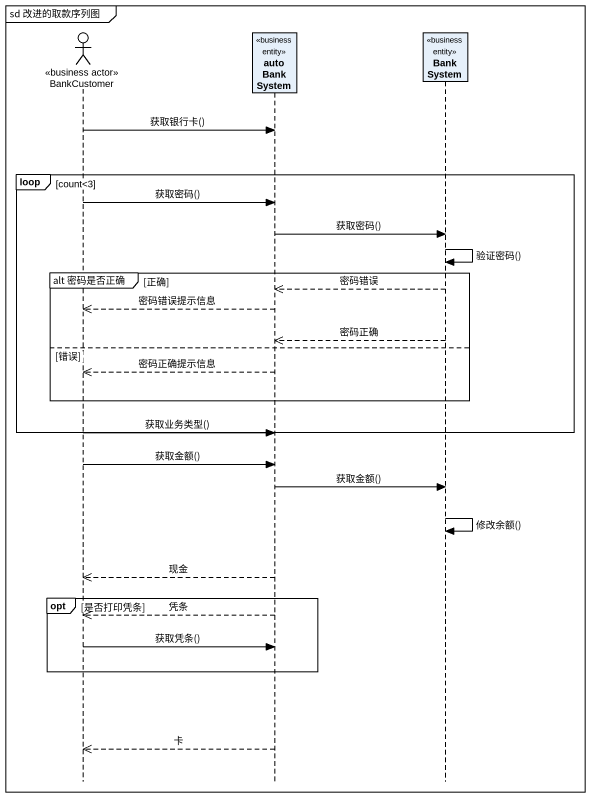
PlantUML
@startuml
mainframe sd 改进的取款序列图
hide footbox
actor BankCustomer <<business actor>>
participant autoBankSystem <<business entity>>
participant BankSystem <<business entity>>

BankCustomer -> autoBankSystem : 获取银行卡()
loop count<3
  BankCustomer -> autoBankSystem : 获取密码()
  autoBankSystem -> BankSystem : 获取密码()
  BankSystem -> BankSystem : 验证密码()
  group alt 密码是否正确 [正确]
    BankSystem -->> autoBankSystem : 密码错误
    autoBankSystem -->> BankCustomer : 密码错误提示信息
    BankSystem -->> autoBankSystem : 密码正确
  else 错误
    autoBankSystem -->> BankCustomer : 密码正确提示信息
  end
  BankCustomer -> autoBankSystem : 获取业务类型()
end
BankCustomer -> autoBankSystem : 获取金额()
autoBankSystem -> BankSystem : 获取金额()
BankSystem -> BankSystem : 修改余额()
autoBankSystem -->> BankCustomer : 现金
opt 是否打印凭条
  autoBankSystem -->> BankCustomer : 凭条
  BankCustomer -> autoBankSystem : 获取凭条()
end
autoBankSystem -->> BankCustomer : 卡
@enduml
